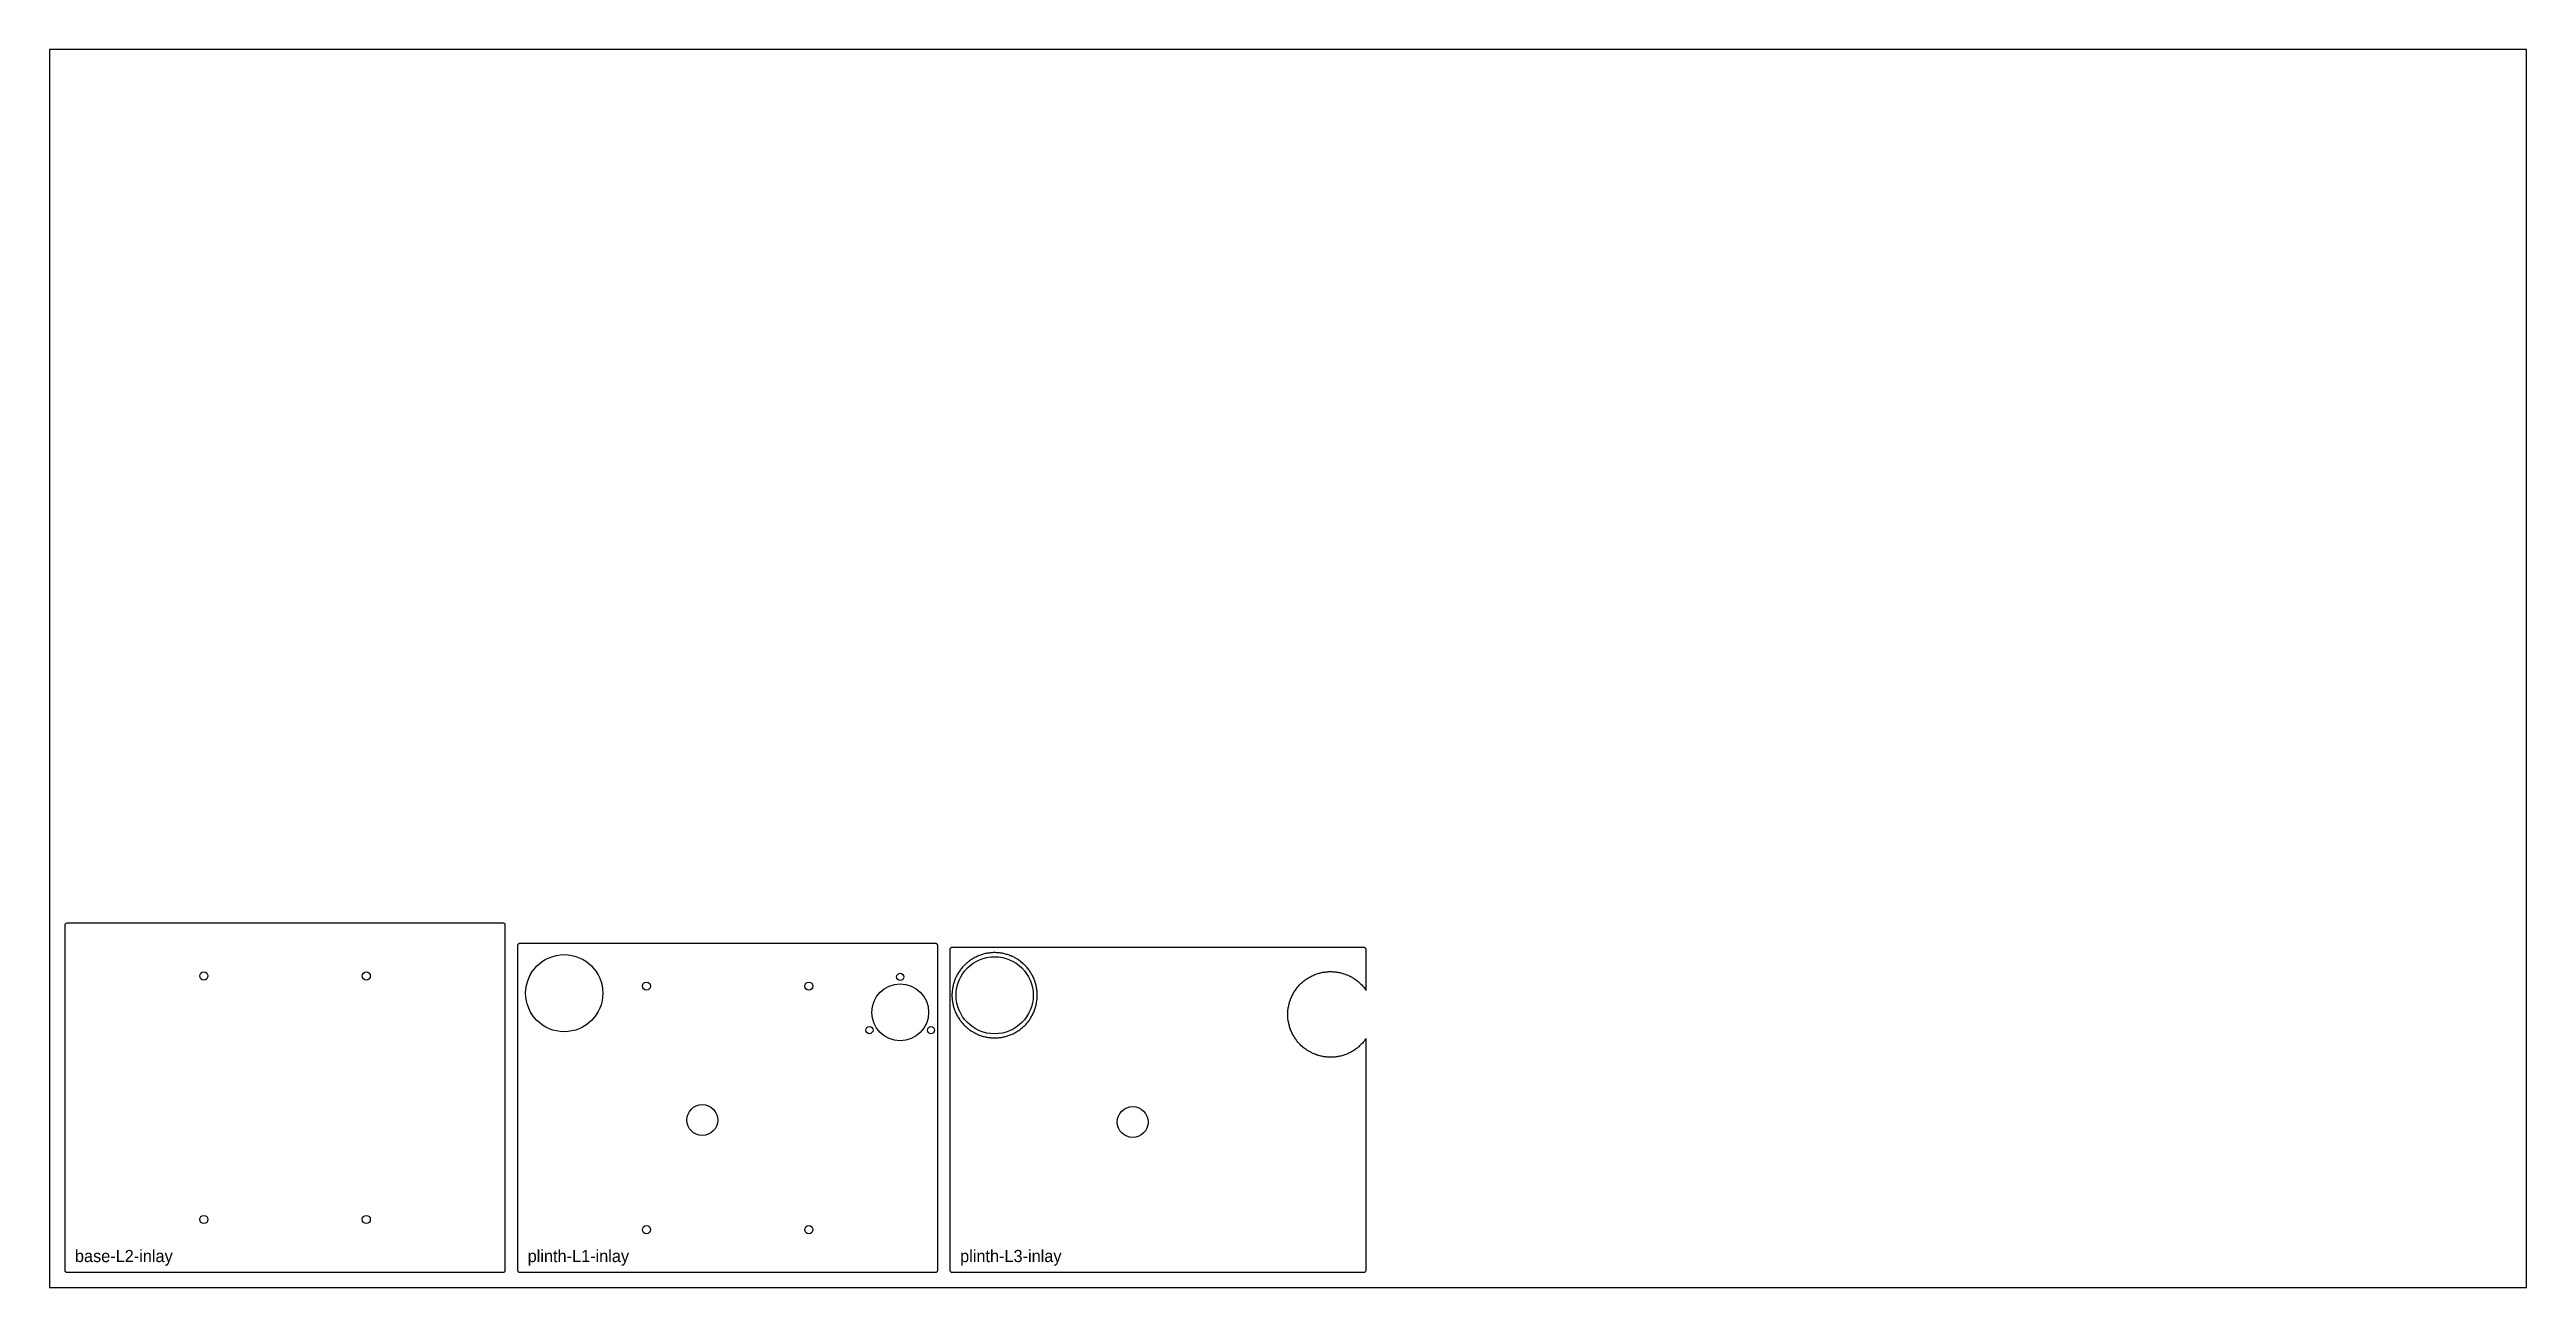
# Model space of a CAD drawing. Header units: millimetres. Extents: x 0 to 2440, y 0 to 1220.
import ezdxf

# ---------------------------------------------------------------- set-up
doc = ezdxf.new("R2010")
doc.units = ezdxf.units.MM
for name, color, linetype in [('CUT_INSIDE', 5, 'Continuous'), ('CUT_OUTSIDE', 1, 'Continuous'), ('POCKET_0.4MM', 3, 'Continuous')]:
    doc.layers.add(name, color=color, linetype=linetype)

msp = doc.modelspace()

# ---------------------------------------------------------------- linework, layer by layer
at = {"layer": 'CUT_INSIDE'}
for centre, radius in [((507, 290), 38), ((931, 288), 38), ((152, 307), 4), ((312, 307), 4), ((588, 297), 4), ((748, 297), 4), ((838, 271.1), 28), ((838, 306.1), 3.5), ((807.7, 253.6), 3.5), ((868.3, 253.6), 3.5), ((643, 165), 15.2), ((1067, 163), 15.2), ((152, 67), 4), ((312, 67), 4), ((588, 57), 4), ((748, 57), 4)]:
    msp.add_circle(centre, radius, dxfattribs=at)
at = {"layer": 'CUT_OUTSIDE'}
for points in [[(449, 357), (449, 357.4), (448.8, 357.8), (448.7, 358.1), (448.4, 358.4), (448.1, 358.7), (447.8, 358.8), (447.4, 359), (447, 359), (17, 359), (16.6, 359), (16.2, 358.8), (15.9, 358.7), (15.6, 358.4), (15.3, 358.1), (15.2, 357.8), (15, 357.4), (15, 357), (15, 17), (15, 16.6), (15.2, 16.2), (15.3, 15.9), (15.6, 15.6), (15.9, 15.3), (16.2, 15.2), (16.6, 15), (17, 15), (447, 15), (447.4, 15), (447.8, 15.2), (448.1, 15.3), (448.4, 15.6), (448.7, 15.9), (448.8, 16.2), (449, 16.6), (449, 17), (449, 357)], [(875, 337), (875, 337.4), (874.8, 337.8), (874.7, 338.1), (874.4, 338.4), (874.1, 338.7), (873.8, 338.8), (873.4, 339), (873, 339), (463, 339), (462.6, 339), (462.2, 338.8), (461.9, 338.7), (461.6, 338.4), (461.3, 338.1), (461.2, 337.8), (461, 337.4), (461, 337), (461, 17), (461, 16.6), (461.2, 16.2), (461.3, 15.9), (461.6, 15.6), (461.9, 15.3), (462.2, 15.2), (462.6, 15), (463, 15), (873, 15), (873.4, 15), (873.8, 15.2), (874.1, 15.3), (874.4, 15.6), (874.7, 15.9), (874.8, 16.2), (875, 16.6), (875, 17), (875, 337)], [(1297, 245.5), (1296.4, 244.7), (1295.8, 243.9), (1295.2, 243.1), (1294.6, 242.3), (1294, 241.6), (1293.3, 240.8), (1292.6, 240.1), (1291.9, 239.4), (1291.2, 238.7), (1290.5, 238), (1289.7, 237.3), (1289, 236.7), (1288.2, 236), (1287.4, 235.4), (1286.6, 234.8), (1285.8, 234.2), (1284.9, 233.7), (1284.1, 233.2), (1283.2, 232.6), (1282.4, 232.2), (1281.5, 231.7), (1280.6, 231.2), (1279.7, 230.8), (1278.8, 230.4), (1277.9, 230), (1276.9, 229.6), (1276, 229.3), (1275, 229), (1274.1, 228.7), (1273.1, 228.4), (1272.2, 228.1), (1271.2, 227.9), (1270.2, 227.7), (1269.2, 227.5), (1268.2, 227.4), (1267.2, 227.2), (1266.2, 227.1), (1265.2, 227), (1264.2, 227), (1263.2, 226.9), (1262.2, 226.9), (1261.2, 226.9), (1260.2, 226.9), (1259.2, 227), (1258.3, 227.1), (1257.3, 227.2), (1256.3, 227.3), (1255.3, 227.4), (1254.3, 227.6), (1253.3, 227.8), (1252.3, 228), (1251.4, 228.3), (1250.4, 228.5), (1249.4, 228.8), (1248.5, 229.1), (1247.5, 229.5), (1246.6, 229.8), (1245.7, 230.2), (1244.8, 230.6), (1243.9, 231), (1243, 231.5), (1242.1, 231.9), (1241.2, 232.4), (1240.3, 232.9), (1239.5, 233.4), (1238.6, 234), (1237.8, 234.5), (1237, 235.1), (1236.2, 235.7), (1235.4, 236.3), (1234.6, 237), (1233.9, 237.6), (1233.1, 238.3), (1232.4, 239), (1231.7, 239.7), (1231, 240.4), (1230.4, 241.2), (1229.7, 241.9), (1229.1, 242.7), (1228.5, 243.5), (1227.9, 244.3), (1227.3, 245.1), (1226.7, 246), (1226.2, 246.8), (1225.7, 247.6), (1225.2, 248.5), (1224.7, 249.4), (1224.2, 250.3), (1223.8, 251.2), (1223.4, 252.1), (1223, 253), (1222.6, 253.9), (1222.3, 254.9), (1221.9, 255.8), (1221.6, 256.8), (1221.4, 257.7), (1221.1, 258.7), (1220.9, 259.7), (1220.7, 260.7), (1220.5, 261.6), (1220.3, 262.6), (1220.2, 263.6), (1220, 264.6), (1219.9, 265.6), (1219.9, 266.6), (1219.8, 267.6), (1219.8, 268.6), (1219.8, 269.6), (1219.8, 270.6), (1219.9, 271.6), (1219.9, 272.6), (1220, 273.6), (1220.2, 274.6), (1220.3, 275.6), (1220.5, 276.6), (1220.7, 277.6), (1220.9, 278.5), (1221.1, 279.5), (1221.4, 280.5), (1221.6, 281.4), (1221.9, 282.4), (1222.3, 283.3), (1222.6, 284.3), (1223, 285.2), (1223.4, 286.1), (1223.8, 287), (1224.2, 287.9), (1224.7, 288.8), (1225.2, 289.7), (1225.7, 290.6), (1226.2, 291.4), (1226.7, 292.3), (1227.3, 293.1), (1227.9, 293.9), (1228.5, 294.7), (1229.1, 295.5), (1229.7, 296.3), (1230.4, 297), (1231, 297.8), (1231.7, 298.5), (1232.4, 299.2), (1233.1, 299.9), (1233.9, 300.6), (1234.6, 301.2), (1235.4, 301.9), (1236.2, 302.5), (1237, 303.1), (1237.8, 303.7), (1238.6, 304.2), (1239.5, 304.8), (1240.3, 305.3), (1241.2, 305.8), (1242.1, 306.3), (1243, 306.8), (1243.9, 307.2), (1244.8, 307.6), (1245.7, 308), (1246.6, 308.4), (1247.5, 308.8), (1248.5, 309.1), (1249.4, 309.4), (1250.4, 309.7), (1251.4, 309.9), (1252.3, 310.2), (1253.3, 310.4), (1254.3, 310.6), (1255.3, 310.8), (1256.3, 310.9), (1257.3, 311), (1258.3, 311.1), (1259.2, 311.2), (1260.2, 311.3), (1261.2, 311.3), (1262.2, 311.3), (1263.2, 311.3), (1264.2, 311.2), (1265.2, 311.2), (1266.2, 311.1), (1267.2, 311), (1268.2, 310.8), (1269.2, 310.7), (1270.2, 310.5), (1271.2, 310.3), (1272.2, 310.1), (1273.1, 309.8), (1274.1, 309.5), (1275, 309.2), (1276, 308.9), (1276.9, 308.6), (1277.9, 308.2), (1278.8, 307.8), (1279.7, 307.4), (1280.6, 307), (1281.5, 306.5), (1282.4, 306.1), (1283.2, 305.6), (1284.1, 305.1), (1284.9, 304.5), (1285.8, 304), (1286.6, 303.4), (1287.4, 302.8), (1288.2, 302.2), (1289, 301.6), (1289.7, 300.9), (1290.5, 300.2), (1291.2, 299.6), (1291.9, 298.9), (1292.6, 298.1), (1293.3, 297.4), (1294, 296.7), (1294.6, 295.9), (1295.2, 295.1), (1295.8, 294.3), (1296.4, 293.5), (1297, 292.7), (1297, 333), (1297, 333.4), (1296.8, 333.8), (1296.7, 334.1), (1296.4, 334.4), (1296.1, 334.7), (1295.8, 334.8), (1295.4, 335), (1295, 335), (889, 335), (888.6, 335), (888.2, 334.8), (887.9, 334.7), (887.6, 334.4), (887.3, 334.1), (887.2, 333.8), (887, 333.4), (887, 333), (887, 17), (887, 16.6), (887.2, 16.2), (887.3, 15.9), (887.6, 15.6), (887.9, 15.3), (888.2, 15.2), (888.6, 15), (889, 15), (1295, 15), (1295.4, 15), (1295.8, 15.2), (1296.1, 15.3), (1296.4, 15.6), (1296.7, 15.9), (1296.8, 16.2), (1297, 16.6), (1297, 17), (1297, 245.5)]]:
    msp.add_lwpolyline(points, close=True, dxfattribs=at)
at = {"layer": 'POCKET_0.4MM'}
msp.add_lwpolyline([(973, 288), (973, 289), (973, 290), (972.9, 291), (972.8, 292), (972.7, 293), (972.6, 294), (972.4, 295), (972.2, 296), (972, 296.9), (971.8, 297.9), (971.6, 298.9), (971.3, 299.8), (971, 300.8), (970.7, 301.8), (970.3, 302.7), (970, 303.6), (969.6, 304.6), (969.2, 305.5), (968.7, 306.4), (968.3, 307.3), (967.8, 308.2), (967.3, 309), (966.8, 309.9), (966.3, 310.8), (965.7, 311.6), (965.2, 312.4), (964.6, 313.2), (963.9, 314), (963.3, 314.8), (962.7, 315.6), (962, 316.3), (961.3, 317), (960.6, 317.8), (959.9, 318.5), (959.2, 319.1), (958.4, 319.8), (957.6, 320.4), (956.8, 321.1), (956.1, 321.7), (955.2, 322.3), (954.4, 322.8), (953.6, 323.4), (952.7, 323.9), (951.9, 324.4), (951, 324.9), (950.1, 325.4), (949.2, 325.8), (948.3, 326.3), (947.4, 326.7), (946.4, 327), (945.5, 327.4), (944.5, 327.7), (943.6, 328), (942.6, 328.3), (941.7, 328.6), (940.7, 328.8), (939.7, 329.1), (938.7, 329.3), (937.7, 329.4), (936.8, 329.6), (935.8, 329.7), (934.8, 329.8), (933.8, 329.9), (932.8, 329.9), (931.8, 330), (930.7, 330), (929.7, 330), (928.7, 329.9), (927.7, 329.8), (926.7, 329.8), (925.7, 329.6), (924.8, 329.5), (923.8, 329.3), (922.8, 329.2), (921.8, 329), (920.8, 328.7), (919.8, 328.5), (918.9, 328.2), (917.9, 327.9), (917, 327.6), (916, 327.2), (915.1, 326.8), (914.2, 326.5), (913.3, 326), (912.4, 325.6), (911.5, 325.2), (910.6, 324.7), (909.7, 324.2), (908.9, 323.7), (908, 323.1), (907.2, 322.6), (906.4, 322), (905.5, 321.4), (904.8, 320.8), (904, 320.1), (903.2, 319.5), (902.5, 318.8), (901.7, 318.1), (901, 317.4), (900.3, 316.7), (899.7, 315.9), (899, 315.2), (898.4, 314.4), (897.7, 313.6), (897.1, 312.8), (896.6, 312), (896, 311.2), (895.4, 310.3), (894.9, 309.5), (894.4, 308.6), (893.9, 307.7), (893.5, 306.8), (893, 305.9), (892.6, 305), (892.2, 304.1), (891.8, 303.2), (891.5, 302.2), (891.2, 301.3), (890.9, 300.3), (890.6, 299.4), (890.3, 298.4), (890.1, 297.4), (889.9, 296.4), (889.7, 295.5), (889.5, 294.5), (889.4, 293.5), (889.2, 292.5), (889.1, 291.5), (889.1, 290.5), (889, 289.5), (889, 288.5), (889, 287.5), (889, 286.5), (889.1, 285.5), (889.1, 284.5), (889.2, 283.5), (889.4, 282.5), (889.5, 281.5), (889.7, 280.5), (889.9, 279.5), (890.1, 278.5), (890.3, 277.5), (890.6, 276.6), (890.9, 275.6), (891.2, 274.7), (891.5, 273.7), (891.8, 272.8), (892.2, 271.8), (892.6, 270.9), (893, 270), (893.5, 269.1), (893.9, 268.2), (894.4, 267.3), (894.9, 266.5), (895.4, 265.6), (896, 264.8), (896.6, 263.9), (897.1, 263.1), (897.7, 262.3), (898.4, 261.5), (899, 260.8), (899.7, 260), (900.3, 259.3), (901, 258.5), (901.7, 257.8), (902.5, 257.1), (903.2, 256.5), (904, 255.8), (904.8, 255.2), (905.5, 254.6), (906.4, 254), (907.2, 253.4), (908, 252.8), (908.9, 252.3), (909.7, 251.8), (910.6, 251.3), (911.5, 250.8), (912.4, 250.3), (913.3, 249.9), (914.2, 249.5), (915.1, 249.1), (916, 248.7), (917, 248.4), (917.9, 248.1), (918.9, 247.8), (919.8, 247.5), (920.8, 247.2), (921.8, 247), (922.8, 246.8), (923.8, 246.6), (924.8, 246.4), (925.7, 246.3), (926.7, 246.2), (927.7, 246.1), (928.7, 246), (929.7, 246), (930.7, 246), (931.8, 246), (932.8, 246), (933.8, 246.1), (934.8, 246.1), (935.8, 246.2), (936.8, 246.4), (937.7, 246.5), (938.7, 246.7), (939.7, 246.9), (940.7, 247.1), (941.7, 247.3), (942.6, 247.6), (943.6, 247.9), (944.5, 248.2), (945.5, 248.6), (946.4, 248.9), (947.4, 249.3), (948.3, 249.7), (949.2, 250.1), (950.1, 250.6), (951, 251), (951.9, 251.5), (952.7, 252), (953.6, 252.6), (954.4, 253.1), (955.2, 253.7), (956.1, 254.3), (956.8, 254.9), (957.6, 255.5), (958.4, 256.1), (959.2, 256.8), (959.9, 257.5), (960.6, 258.2), (961.3, 258.9), (962, 259.6), (962.7, 260.4), (963.3, 261.1), (963.9, 261.9), (964.6, 262.7), (965.2, 263.5), (965.7, 264.4), (966.3, 265.2), (966.8, 266), (967.3, 266.9), (967.8, 267.8), (968.3, 268.7), (968.7, 269.6), (969.2, 270.5), (969.6, 271.4), (970, 272.3), (970.3, 273.2), (970.7, 274.2), (971, 275.1), (971.3, 276.1), (971.6, 277.1), (971.8, 278), (972, 279), (972.2, 280), (972.4, 281), (972.6, 282), (972.7, 283), (972.8, 284), (972.9, 285), (973, 286), (973, 287), (973, 288)], close=True, dxfattribs=at)
at = {"layer": 'SHEET_EDGE'}
msp.add_lwpolyline([(0, 0), (2440, 0), (2440, 1220), (0, 1220)], close=True, dxfattribs=at)

# ---------------------------------------------------------------- texts
at = {"layer": 'NOTES'}
for s, p in [('base-L2-inlay', (25, 25)), ('plinth-L1-inlay', (471, 25)), ('plinth-L3-inlay', (897, 25))]:
    msp.add_text(s, height=12, dxfattribs=at).set_placement(p)

doc.saveas('drawing.dxf')
